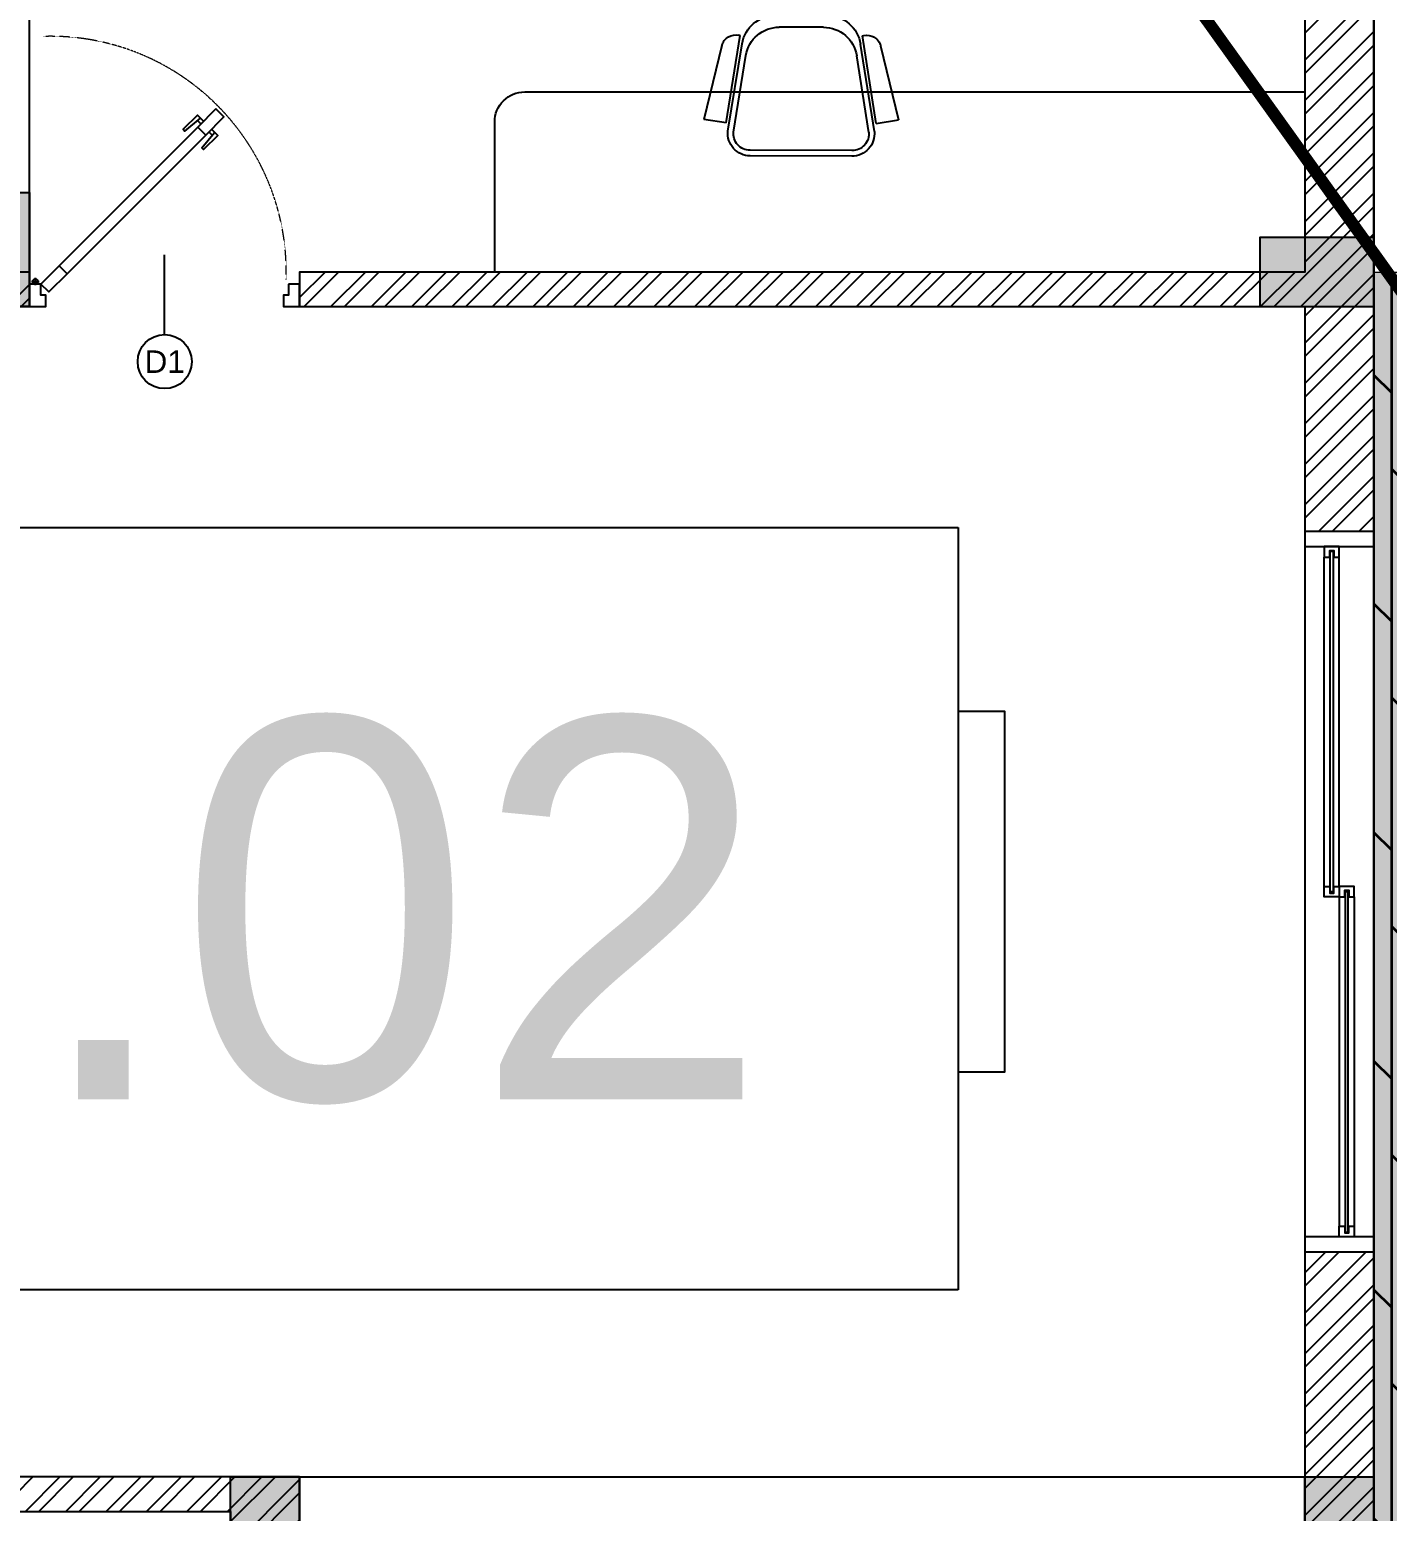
# Model space of a CAD drawing. Header units: millimetres. Extents: x -176651 to 424033, y -469666 to 486614.
# Drawn here: x 230382 to 234908, y 26528 to 31466 of the extents above; entities that cross this region are included whole.
import ezdxf
from ezdxf.enums import TextEntityAlignment as Align

# ---------------------------------------------------------------- set-up
doc = ezdxf.new("R2010")
doc.units = ezdxf.units.MM
doc.set_wipeout_variables(frame=1)
doc.linetypes.add('1625_West Villa$0$DASHED', pattern=[0.75, 0.5, -0.25])
doc.linetypes.add('1625W-Roof Plan$0$DASHED', pattern=[0.75, 0.5, -0.25])
for name, color, linetype in [('1625_West Villa$0$ad-Door', 8, 'Continuous'), ('1625_West Villa$0$ad-Elevation 10', 8, 'Continuous'), ('1625_West Villa$0$ad-Furniture', 8, 'Continuous'), ('1625_West Villa$0$ad-Glass Sectionline', 8, 'Continuous'), ('1625_West Villa$0$ad-Text main', 8, 'Continuous'), ('1625_West Villa$0$ad-Text Main_Door&window Label', 8, 'Continuous'), ('1625_West Villa$0$ad-Verandah', 8, 'Continuous'), ('1625_West Villa$0$ad-Wall', 8, 'Continuous'), ('1625_West Villa$0$ad-Wall hatch', 8, 'Continuous'), ('1625W-Roof Plan$0$ad-Secondary Roof', 8, 'Continuous'), ('1625W_Columns$0$ad-Column', 8, 'Continuous'), ('1625W_Columns$0$ad-Column Hatch', 8, 'Continuous'), ('ad-Plinth', 8, 'Continuous'), ('ad-Verandah', 33, 'Continuous'), ('Site Levels$0$ad-Lvl-Plinth', 30, 'Continuous')]:
    doc.layers.add(name, color=color, linetype=linetype)
doc.layers.add('1625_West Villa$0$ad-Landscape', color=8, linetype='Continuous', lineweight=35)
doc.styles.add('1625_West Villa$0$New Text Style', font='arial.ttf', dxfattribs={"height": 100})
doc.styles.add('1625_West Villa$0$Standard', font='calibril.ttf')
doc.styles.add('Site Levels$0$Sections_The woods Site plan_Entrances$0$Standard', font='arial.ttf')

# ---------------------------------------------------------------- blocks, each defined once
blk = doc.blocks.new('zw$F00C')
at = {"layer": 'ad-Plinth', "ltscale": 5}
blk.add_lwpolyline([(0, 13620), (12120, 13620), (12120, 0), (0, 0), (0, 4745), (2830, 4745), (2830, 8645), (0, 8645)], close=True, dxfattribs=at)
at = {"layer": 'ad-Verandah', "lineweight": 9}
blk.add_lwpolyline([(6195, 0), (12120, 0), (12120, 8760), (13640, 8760), (13640, 4630), (14550, 4630), (14550, -1210), (6195, -1210)], close=True, dxfattribs=at)
blk = doc.blocks.new('zw$898C')
at = {"layer": 'ad-Plinth', "ltscale": 5}
blk.add_blockref('zw$F00C', (30903.5, -406860.5), dxfattribs=at)
blk = doc.blocks.new('1625_West Villa$0$$ZCDB_AUDIT_GENERATED_1D0D2C')
at = {"layer": '1625_West Villa$0$ad-Furniture'}
for p, q in [((-285, -285), (-3200, -285)), ((-285, -285), (-285, -1500)), ((-315, -315), (-3200, -315)), ((-315, -315), (-315, -1500))]:
    blk.add_line(p, q, dxfattribs=at)
for points in [[(0, -1500), (-600, -1500), (-600, -600), (-3200, -600), (-3200, 0), (0, 0)], [(-3135, -50), (-3105, -50), (-3105, -550), (-3135, -550)], [(-3065, -50), (-3035, -50), (-3035, -550), (-3065, -550)], [(-2995, -50), (-2965, -50), (-2965, -550), (-2995, -550)], [(-2950, -50), (-2920, -50), (-2870, -550), (-2900, -550)], [(-2820, -50), (-2790, -50), (-2790, -550), (-2820, -550)], [(-2750, -50), (-2720, -50), (-2720, -550), (-2750, -550)], [(-2680, -50), (-2650, -50), (-2650, -550), (-2680, -550)], [(-2635, -50), (-2605, -50), (-2555, -550), (-2585, -550)], [(-2505, -50), (-2475, -50), (-2475, -550), (-2505, -550)], [(-2435, -50), (-2405, -50), (-2405, -550), (-2435, -550)], [(-2365, -50), (-2335, -50), (-2335, -550), (-2365, -550)], [(-2320, -50), (-2290, -50), (-2240, -550), (-2270, -550)], [(-2190, -50), (-2160, -50), (-2160, -550), (-2190, -550)], [(-2120, -50), (-2090, -50), (-2090, -550), (-2120, -550)], [(-2050, -50), (-2020, -50), (-2020, -550), (-2050, -550)], [(-2005, -50), (-1975, -50), (-1925, -550), (-1955, -550)], [(-1875, -50), (-1845, -50), (-1845, -550), (-1875, -550)], [(-1805, -50), (-1775, -50), (-1775, -550), (-1805, -550)], [(-1735, -50), (-1705, -50), (-1705, -550), (-1735, -550)], [(-1690, -50), (-1660, -50), (-1610, -550), (-1640, -550)], [(-1560, -50), (-1530, -50), (-1530, -550), (-1560, -550)], [(-1490, -50), (-1460, -50), (-1460, -550), (-1490, -550)], [(-1420, -50), (-1390, -50), (-1390, -550), (-1420, -550)], [(-1347.7, -50), (-1317.7, -50), (-1317.7, -550), (-1347.7, -550)], [(-1302.7, -50), (-1272.7, -50), (-1222.7, -550), (-1252.7, -550)], [(-1172.7, -50), (-1142.7, -50), (-1142.7, -550), (-1172.7, -550)], [(-1102.7, -50), (-1072.7, -50), (-1072.7, -550), (-1102.7, -550)], [(-1057.7, -50), (-1027.7, -50), (-977.7, -550), (-1007.7, -550)], [(-927.7, -50), (-897.7, -50), (-897.7, -550), (-927.7, -550)], [(-857.7, -50), (-827.7, -50), (-827.7, -550), (-857.7, -550)], [(-810.5, -50), (-780.5, -50), (-780.5, -550), (-810.5, -550)], [(-765.5, -50), (-735.5, -50), (-685.5, -550), (-715.5, -550)], [(-550, -585), (-550, -555), (-50, -555), (-50, -585)], [(-550, -655), (-550, -625), (-50, -625), (-50, -655)], [(-550, -785), (-550, -755), (-50, -705), (-50, -735)], [(-550, -830), (-550, -800), (-50, -800), (-50, -830)], [(-550, -900), (-550, -870), (-50, -870), (-50, -900)], [(-550, -970), (-550, -940), (-50, -940), (-50, -970)], [(-550, -1100), (-550, -1070), (-50, -1020), (-50, -1050)], [(-550, -1145), (-550, -1115), (-50, -1115), (-50, -1145)], [(-550, -1215), (-550, -1185), (-50, -1185), (-50, -1215)], [(-550, -1285), (-550, -1255), (-50, -1255), (-50, -1285)], [(-550, -1355), (-550, -1325), (-50, -1325), (-50, -1355)], [(-550, -1425), (-550, -1395), (-50, -1395), (-50, -1425)]]:
    blk.add_lwpolyline(points, close=True, dxfattribs=at)
blk = doc.blocks.new('1625_West Villa$0$A$Cb8966b9a')
at = {"layer": '1625_West Villa$0$ad-Furniture', "color": 33}
for p, q in [((-403.5, 205.2), (-169.5, 301.8)), ((-146.5, 230.5), (-169.5, 301.8)), ((-146.5, 230.5), (-427.2, 139.8)), ((-118.7, 228.7), (-399.4, 138)), ((-113, 210.9), (-359, 131.3)), ((7.4, -170.5), (-44.4, 164.8)), ((25.9, -167.6), (-25.9, 167.6)), ((-494.1, 117.2), (-549.9, 130.5)), ((-427.2, 139.8), (-429, 144.1)), ((-449.5, -157), (-475.9, 13.9)), ((-413, -138.5), (-435.5, 7.2)), ((-506.1, -41.2), (-468.3, -35.4)), ((-496.7, -105.7), (-458.3, -99.8)), ((-44, -235.2), (-302.6, -233.7)), ((-435.6, -261), (-484.8, -290.5)), ((-365, -262.3), (-365.4, -266.9)), ((-70, -264), (-365, -262.3)), ((-44.1, -253.9), (-339.1, -252.2)), ((-70, -264), (-70.4, -338.9)), ((-322.7, -317.5), (-70.4, -338.9))]:
    blk.add_line(p, q, dxfattribs=at)
for centre, radius, start, end in [((-385.7, 161.9), 46.8, 112.4281, 202.4281), ((-100, 156.2), 74.9, 8.7914, 104.502), ((-100, 156.2), 56.2, 8.7914, 104.502), ((0, 0), 565.1, 166.6505, 210.9323), ((0, 0), 507.8, 166.6505, 210.9323), ((-364.9, 31), 112.4, 107.9151, 188.7914), ((-324.5, 24.4), 112.4, 107.9151, 188.7914), ((-301.9, -121.3), 112.4, 188.7914, 269.6678), ((-338.4, -139.8), 112.4, 188.7914, 269.6678), ((-48.1, -179.1), 56.2, 273.0808, 8.7914), ((-48.1, -179.1), 74.9, 273.0808, 8.7914), ((-318.7, -270.9), 46.8, 175.1548, 265.1548)]:
    blk.add_arc(centre, radius, start, end, dxfattribs=at)
blk = doc.blocks.new('1625_West Villa$0$$0$Chair')
for p, q in [((200, 237.5), (0, 237.5)), ((0, 237.5), (0, -237.5)), ((200, -237.5), (200, 237.5)), ((152.5, 190), (0, 190)), ((152.5, -190), (152.5, 190)), ((0, -190), (152.5, -190)), ((0, -237.5), (200, -237.5))]:
    blk.add_line(p, q)
blk = doc.blocks.new('1625_West Villa$0$$0$D.Table')
at = {"layer": '1625_West Villa$0$ad-Furniture'}
blk.add_lwpolyline([(-1062.5, 600), (1062.5, 600), (1062.5, -600), (-1062.5, -600)], close=True, dxfattribs=at)
at = {"layer": '1625_West Villa$0$ad-Furniture', "xscale": -1}
for p, rotation in [((-625, 600), 270), ((0, -600), 89.99999999999993), ((625, -600), 89.99999999999993)]:
    blk.add_blockref('1625_West Villa$0$$0$Chair', p, dxfattribs=dict(at, rotation=rotation))
at = {"layer": '1625_West Villa$0$ad-Furniture'}
for p, rotation in [((0, 600), 90), ((625, 600), 90), ((-625, -600), 270)]:
    blk.add_blockref('1625_West Villa$0$$0$Chair', p, dxfattribs=dict(at, rotation=rotation))
blk = doc.blocks.new('1625_West Villa$0$zw$66EE')
at = {"layer": '1625_West Villa$0$ad-Furniture', "linetype": '1625_West Villa$0$DASHED'}
for points in [[(7640, 8760), (7640, 10500)], [(8540, 4745), (11890, 4745)]]:
    blk.add_lwpolyline(points, dxfattribs=at)
at = {"layer": '1625_West Villa$0$ad-Furniture'}
blk.add_lwpolyline([(11890, 9360), (11890, 8760), (9190, 8760), (9190, 9260, -0.414214), (9290, 9360)], format="xyb", close=True, dxfattribs=at)
at = {"layer": '1625_West Villa$0$ad-Furniture', "xscale": -1}
for name, p, rotation in [('1625_West Villa$0$A$Cb8966b9a', (10211.1, 9146.4), 98.64764057998273), ('1625_West Villa$0$$0$D.Table', (9827.5, 6695), 179.9999999999999)]:
    blk.add_blockref(name, p, dxfattribs=dict(at, rotation=rotation))
at = {"layer": '1625_West Villa$0$ad-Furniture', "rotation": 359.9999999999995}
blk.add_blockref('1625_West Villa$0$$ZCDB_AUDIT_GENERATED_1D0D2C', (8310, 4630), dxfattribs=at)
blk = doc.blocks.new('*U95')
for p, q in [((-8.3, -111.1), (-41.7, -111.1)), ((-25, -127.8), (-25, -94.4)), ((-811.3, -760.8), (-796.4, -775.7)), ((-746.2, -826), (-761.1, -811.1))]:
    blk.add_line(p, q)
for points in [[(-1150, -100), (-1150, -50), (-1128.6, -50), (-1128.6, -35.7), (-1128.6, 0), (-1200, 0), (-1200, -100)], [(-50, -100), (0, -100), (0, 0), (-71.4, 0), (-71.4, -35.7), (-71.4, -50), (-50, -50)], [(-50, -100), (-130.8, -180.8), (-166.2, -145.5), (-85.4, -64.6)], [(-130.8, -180.8), (-747, -797), (-782.4, -761.6), (-166.2, -145.5)], [(-827.8, -877.8), (-747, -797), (-782.4, -761.6), (-863.2, -842.5)]]:
    blk.add_lwpolyline(points, close=True)
for points in [[(-808.2, -787.5), (-835.7, -760), (-772.9, -697.2), (-765, -705), (-822, -773.7)], [(-772.8, -822.8), (-745.4, -850.3), (-682.5, -787.5), (-690.4, -779.7), (-759, -836.7)]]:
    blk.add_lwpolyline(points)
blk.add_circle((-25, -111.1), 11.1)
at = {"color": 8, "linetype": '1625_West Villa$0$DASHED', "lineweight": 0}
blk.add_arc((-93.1, -153.1), 1047.4, 178.18808, 271.81192, dxfattribs=at)
at = {"layer": '1625_West Villa$0$ad-Text Main_Door&window Label'}
blk.add_line((-600, 125), (-600, -230), dxfattribs=at)
blk.add_circle((-600.3, 245), 120, dxfattribs=at)
at = {"layer": '1625_West Villa$0$ad-Text Main_Door&window Label', "style": '1625_West Villa$0$New Text Style'}
blk.add_attdef('D1', text='', height=100, dxfattribs=at).set_placement((-600.3, 245), align=Align.MIDDLE_CENTER)
blk = doc.blocks.new('1625_West Villa$0$$ZCDB_AUDIT_GENERATED_C77D')
blk.add_wipeout([(0, 230), (2400, 230), (2400, 0), (0, 0)]).dxf.layer = '1625_West Villa$0$ad-Elevation 10'
at = {"layer": '1625_West Villa$0$ad-Elevation 10'}
for points in [[(2400, 230), (0, 230)], [(2400, 0), (0, 0)]]:
    blk.add_lwpolyline(points, dxfattribs=at)
for points in [[(50, 0), (50, 230), (0, 230), (0, 0)], [(2350, 0), (2400, 0), (2400, 230), (2350, 230)], [(1217.5, 133), (1217.5, 115), (1182.5, 115), (1182.5, 165), (1217.5, 165), (1217.5, 147), (1195.5, 147), (1195.5, 133)], [(2315, 133), (2315, 115), (2350, 115), (2350, 165), (2315, 165), (2315, 147), (2337, 147), (2337, 133)], [(85, 83), (85, 65), (50, 65), (50, 115), (85, 115), (85, 97), (63, 97), (63, 83)], [(1182.5, 83), (1182.5, 65), (1217.5, 65), (1217.5, 115), (1182.5, 115), (1182.5, 97), (1204.5, 97), (1204.5, 83)]]:
    blk.add_lwpolyline(points, close=True, dxfattribs=at)
at = {"layer": '1625_West Villa$0$ad-Glass Sectionline'}
for points in [[(1217.5, 165), (2315, 165)], [(1182.5, 115), (85, 115)], [(1217.5, 115), (2315, 115)], [(1182.5, 65), (85, 65)]]:
    blk.add_lwpolyline(points, dxfattribs=at)
for points in [[(1200, 145), (2335, 145), (2335, 135), (1200, 135)], [(1200, 95), (65, 95), (65, 85), (1200, 85)]]:
    blk.add_lwpolyline(points, close=True, dxfattribs=at)
blk = doc.blocks.new('*U92')
blk.add_blockref('1625_West Villa$0$$ZCDB_AUDIT_GENERATED_C77D', (0, 0))
blk = doc.blocks.new('1625_West Villa$0$zw$6266')
at = {"layer": '1625_West Villa$0$ad-Wall hatch', "transparency": 33554610}
h = blk.add_hatch(dxfattribs=at)
h.set_pattern_fill('ANSI32', color=256, scale=10)
h.paths.add_polyline_path([(0, 13620), (0, 10305), (230, 10305), (230, 13390), (4880, 13390), (4880, 8645), (7640, 8645), (7640, 8760), (5110, 8760), (5110, 10500), (5760, 10500), (5760, 10615), (5110, 10615), (5110, 13390), (7525, 13390), (7525, 10615), (6560, 10615), (6560, 10500), (7640, 10500), (7640, 13390), (11890, 13390), (11890, 8760), (8540, 8760), (8540, 8645), (11890, 8645), (11890, 230), (10090, 230), (10090, 0), (12120, 0), (12120, 13620)])
h = blk.add_hatch(dxfattribs=at)
h.set_pattern_fill('ANSI32', color=256, scale=10)
h.set_pattern_definition([(45, (388774.33, 102900.03), (-67.35192, 67.35192), []), (45, (388819.235, 102900.03), (-67.35192, 67.35192), [])])
h.paths.add_polyline_path([(230, 8875), (230, 9105), (0, 9105), (0, 8645), (2830, 8645), (2830, 4745), (0, 4745), (0, 0), (9240, 0), (9240, 230), (8540, 230), (8540, 4745), (4810, 4745), (4810, 4515), (4995, 4515), (4995, 3930), (5110, 3930), (5110, 4630), (8310, 4630), (8310, 3130), (6860, 3130), (6860, 3015), (8310, 3015), (8310, 230), (5110, 230), (5110, 3015), (6060, 3015), (6060, 3130), (4995, 3130), (4995, 230), (230, 230), (230, 4515), (3910, 4515), (3910, 4745), (3060, 4745), (3060, 8875)])
at = {"layer": '1625_West Villa$0$ad-Wall'}
blk.add_lwpolyline([(8540, 230), (8540, 4745), (4810, 4745), (4810, 4515)], dxfattribs=at)
at = {"layer": '1625_West Villa$0$ad-Door', "ltscale": 5}
ref = blk.add_blockref('*U95', (7640, 8645), dxfattribs=dict(at, xscale=0.7499999997027537, yscale=0.7499999997027537, zscale=0.7499999997027537, rotation=180))
ref.add_attrib('D1', 'D1', dxfattribs={"layer": '1625_West Villa$0$ad-Text Main_Door&window Label', "height": 75, "rotation": 1080, "style": '1625_West Villa$0$New Text Style'}).set_placement((8090.2, 8461.3), align=Align.MIDDLE_CENTER)
at = {"rotation": 90}
blk.add_blockref('*U92', (12120, 5495), dxfattribs=at)
at = {"layer": '1625_West Villa$0$ad-Wall'}
for points in [[(4880, 8645), (7640, 8645), (7640, 8760), (5110, 8760)], [(6560, 10500), (7640, 10500), (7640, 13390), (11890, 13390), (11890, 8760), (8540, 8760), (8540, 8645), (11890, 8645), (11890, 230)], [(12120, 0), (12120, 13620), (0, 13620)]]:
    blk.add_lwpolyline(points, dxfattribs=at)
blk = doc.blocks.new('1625_West Villa$0$zw$6540')
at = {"layer": '1625_West Villa$0$ad-Text main', "insert": (9849.5, 6870.6), "char_height": 150, "width": 1741.287, "attachment_point": 5, "style": '1625_West Villa$0$Standard', "bg_fill": 2}
blk.add_mtext("DINING\\P11' x 12'-10''", dxfattribs=at)
blk = doc.blocks.new('1625_West Villa$0$zw$6CCD')
at = {"transparency": 33554559}
h = blk.add_hatch(color=43, dxfattribs=at)
h.dxf.hatch_style = 1
h.paths.add_polyline_path([(6195, -13620), (12120, -13620), (12120, -4860), (13640, -4860), (13640, -8990), (14550, -8990), (14550, -14830), (6195, -14830)])
at = {"layer": '1625_West Villa$0$ad-Landscape', "transparency": 33554687}
h = blk.add_hatch(dxfattribs=at)
h.set_pattern_fill('DOLMIT', color=44, scale=10, angle=90)
h.set_pattern_definition([(90, (6195, -14830), (-63.5, 2e-14), []), (135, (6195, -14830), (-127, -127), [89.8026, -179.605])])
h.paths.add_polyline_path([(6195, -13620), (12120, -13620), (12120, -4860), (13640, -4860), (13640, -8990), (14550, -8990), (14550, -14830), (6195, -14830)])
at = {"layer": '1625_West Villa$0$ad-Verandah', "lineweight": 9}
blk.add_lwpolyline([(6195, -13620), (12120, -13620), (12120, -4860), (13640, -4860), (13640, -8990), (14550, -8990), (14550, -14830), (6195, -14830)], close=True, dxfattribs=at)
blk = doc.blocks.new('1625W-Roof Plan$0$A$Ca594aa6c')
at = {"layer": '1625W-Roof Plan$0$ad-Secondary Roof', "linetype": '1625W-Roof Plan$0$DASHED', "ltscale": 2, "const_width": 40}
blk.add_lwpolyline([(13020, 450), (12570, 450), (10464.6, -2487.5), (12570, -5425), (13020, -5425)], close=True, dxfattribs=at)
blk = doc.blocks.new('1625W-Roof Plan')
blk.add_blockref('1625W-Roof Plan$0$A$Ca594aa6c', (0, 13620))
blk = doc.blocks.new('1625W_Columns$0$zw$6AA0')
at = {"layer": '1625W_Columns$0$ad-Column Hatch', "transparency": 33554687}
h = blk.add_hatch(color=256, dxfattribs=at)
h.dxf.hatch_style = 1
h.paths.add_polyline_path([(0, -230), (380, -230), (380, 0), (0, 0)])
at = {"layer": '1625W_Columns$0$ad-Column'}
blk.add_lwpolyline([(0, -230), (380, -230), (380, 0), (0, 0)], close=True, dxfattribs=at)
blk = doc.blocks.new('1625W_Columns')
at = {"layer": '1625W_Columns$0$ad-Column', "xscale": -1, "rotation": 270}
for p in [(7640, 8645), (8540, 4365), (12120, 4365)]:
    blk.add_blockref('1625W_Columns$0$zw$6AA0', p, dxfattribs=at)
at = {"layer": '1625W_Columns$0$ad-Column', "rotation": 179.9999999999998}
blk.add_blockref('1625W_Columns$0$zw$6AA0', (12120, 8645), dxfattribs=at)
blk = doc.blocks.new('1625_West Villa')
at = {"layer": '1625_West Villa$0$ad-Verandah'}
blk.add_blockref('1625_West Villa$0$zw$6CCD', (0, 13620), dxfattribs=at)
at = {"layer": '1625_West Villa$0$ad-Furniture'}
blk.add_blockref('1625_West Villa$0$zw$66EE', (0, 0), dxfattribs=at)
at = {"layer": '1625_West Villa$0$ad-Text main'}
blk.add_blockref('1625_West Villa$0$zw$6540', (0, 0), dxfattribs=at)
blk.add_blockref('1625W-Roof Plan', (0, 0))
blk.add_blockref('1625_West Villa$0$zw$6266', (0, 0))
blk.add_blockref('1625W_Columns', (0, 0))
blk = doc.blocks.new("All Plot's Villa Plans")
at = {"ltscale": 5}
blk.add_blockref('1625_West Villa', (222742.3, 21898.3), dxfattribs=at)
blk = doc.blocks.new('Site Levels$0$zw$63CD')
at = {"layer": 'Site Levels$0$ad-Lvl-Plinth', "insert": (236117.3, -70891), "char_height": 1269.985, "width": 5416.267, "attachment_point": 5, "style": 'Site Levels$0$Sections_The woods Site plan_Entrances$0$Standard', "bg_fill": 19, "box_fill_scale": 1.5, "bg_fill_color": 257, "bg_fill_transparency": 0}
blk.add_mtext('\\pxt4;497.02', dxfattribs=at)
blk = doc.blocks.new('Site Levels')
at = {"layer": 'Site Levels$0$ad-Lvl-Plinth', "ltscale": 5}
blk.add_blockref('Site Levels$0$zw$63CD', (-5982.9, 99418.6), dxfattribs=at)

msp = doc.modelspace()

# ---------------------------------------------------------------- block references
at = {"ltscale": 5}
msp.add_blockref("All Plot's Villa Plans", (0, 0), dxfattribs=at)

# ---------------------------------------------------------------- next in the draw order: block references
msp.add_blockref('zw$898C', (191838.8, 428758.8), dxfattribs=at)

# ---------------------------------------------------------------- next in the draw order: block references
msp.add_blockref('Site Levels', (0, 0), dxfattribs=at)

doc.saveas('drawing.dxf')
